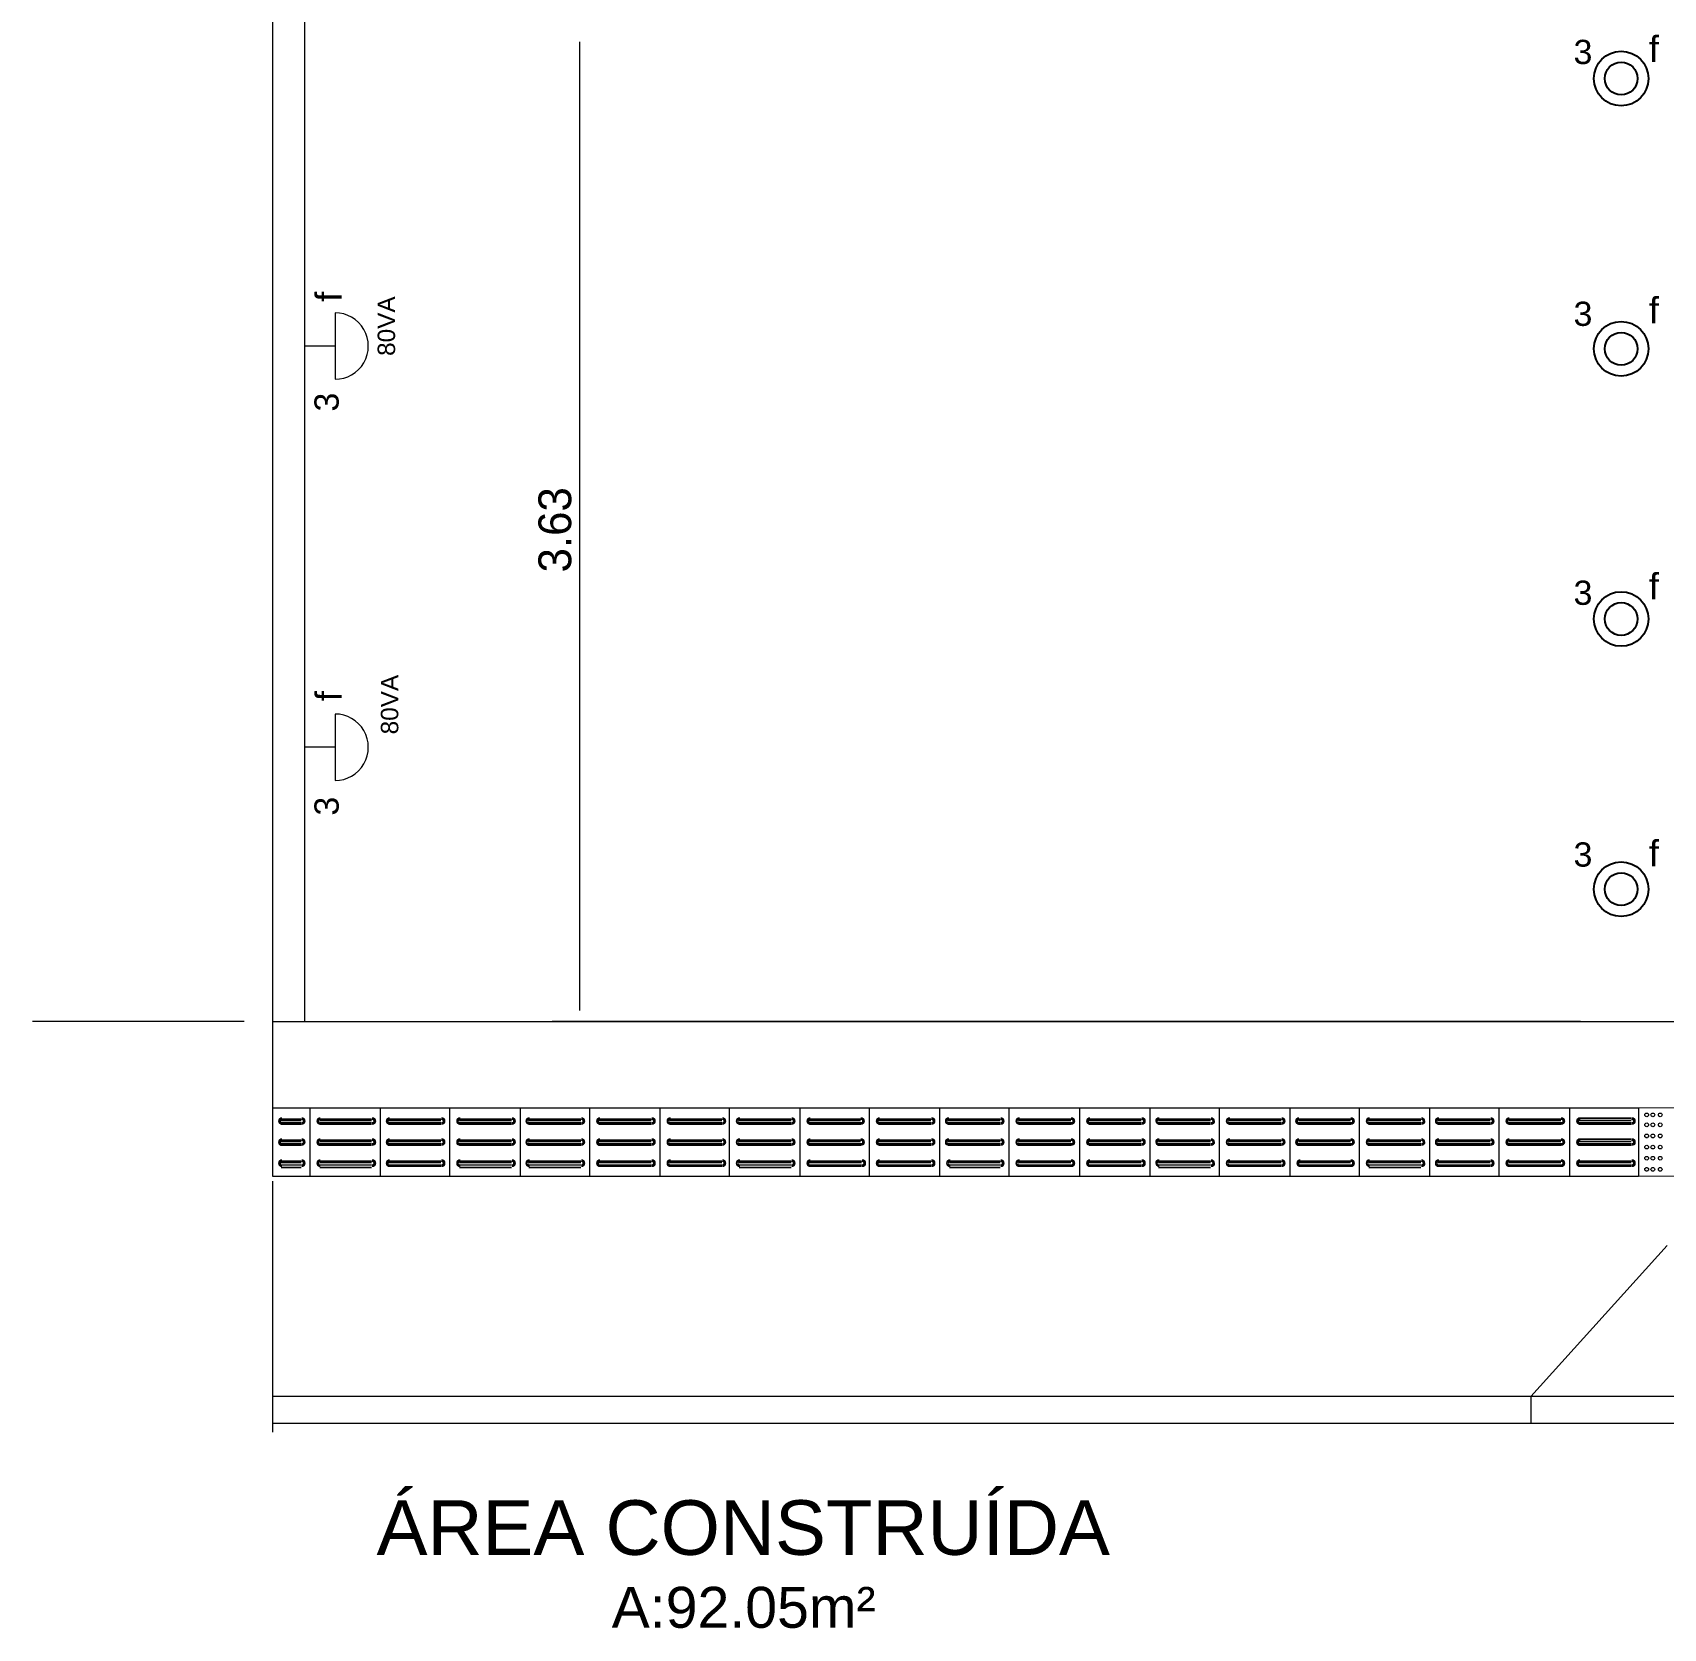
# Model space of a CAD drawing. Header units: millimetres. Extents: x 21 to 236, y 15 to 64.
# Drawn here: x 21.3 to 27.28, y 24.74 to 30.58 of the extents above; entities that cross this region are included whole.
import ezdxf

# ---------------------------------------------------------------- set-up
doc = ezdxf.new("R2010")
doc.units = ezdxf.units.MM
for name, color, linetype in [('EL - PONTOS DE ILUM', 4, 'Continuous'), ('LIE-CIR-ILUMINAÇÃO', 4, 'Continuous'), ("LIE-CIR-TAG'S", 7, 'Continuous'), ('PDF_Calçada', 210, 'Continuous'), ('PDF_Cota', 90, 'Continuous'), ('PDF_Sinalização', 1, 'Continuous'), ('PDF_Terreno', 7, 'Continuous'), ('PDF_Text', 70, 'Continuous')]:
    doc.layers.add(name, color=color, linetype=linetype)
doc.styles.add('ARIAL', font='arial.ttf')
doc.styles.add('PDF Arial', font='arial.ttf')
doc.styles.add('PDF Comic Sans MS', font='comic.ttf')
doc.styles.get("Standard").update_dxf_attribs({"font": 'arial.ttf'})

# ---------------------------------------------------------------- blocks, each defined once
blk = doc.blocks.new('*U12')
at = {"color": 4, "lineweight": 5}
for p, q in [((0, 0.1521), (0, -0.1521)), ((0, 0), (-0.1382, 0))]:
    blk.add_line(p, q, dxfattribs=at)
blk.add_arc((0.0004, 0), 0.1521, 269.844, 90.156, dxfattribs=at)
blk.add_attdef('C', (3010.8009, 1448.8614), '', height=0.15)

msp = doc.modelspace()

# ---------------------------------------------------------------- linework, layer by layer
at = {"layer": 'EL - PONTOS DE ILUM'}
for centre, radius in [((27.1215, 30.4163), 0.1), ((27.1215, 30.4163), 0.06), ((27.1215, 29.4263), 0.1), ((27.1215, 29.4263), 0.06), ((27.1215, 28.4363), 0.1), ((27.1215, 28.4363), 0.06), ((27.1215, 27.4463), 0.1), ((27.1215, 27.4463), 0.06)]:
    msp.add_circle(centre, radius, dxfattribs=at)
at = {"layer": 'PDF_Calçada', "lineweight": 0}
for points in [[(22.1817, 26.9615), (22.1817, 26.6442)], [(22.1817, 26.3768), (22.1817, 25.4567)], [(27.2898, 26.1411), (26.7912, 25.5882), (26.7912, 25.4885)]]:
    msp.add_lwpolyline(points, dxfattribs=at)
at = {"layer": 'PDF_Cota', "lineweight": 0}
for points in [[(23.3058, 30.5512), (23.3058, 27.0023)], [(22.0775, 26.9615), (21.3025, 26.9615)], [(22.2996, 26.9615), (32.0578, 26.9615)], [(26.9725, 26.9615), (23.2061, 26.9615)], [(32.1848, 25.5882), (22.1817, 25.5882)], [(32.1848, 25.4885), (22.1817, 25.4885)]]:
    msp.add_lwpolyline(points, dxfattribs=at)
at = {"layer": 'PDF_Sinalização', "color": 2, "lineweight": 0}
for points in [[(27.1855, 26.6442), (22.1817, 26.6442), (22.1817, 26.3949), (27.1855, 26.3949)], [(22.3177, 26.6442), (22.3177, 26.3949)], [(22.5761, 26.6442), (22.5761, 26.3949)], [(22.8299, 26.6442), (22.8299, 26.3949)], [(23.0882, 26.6442), (23.0882, 26.3949)], [(23.342, 26.6442), (23.342, 26.3949)], [(23.6004, 26.6442), (23.6004, 26.3949)], [(23.8542, 26.6442), (23.8542, 26.3949)], [(24.1126, 26.6442), (24.1126, 26.3949)], [(24.3664, 26.6442), (24.3664, 26.3949)], [(24.6247, 26.6442), (24.6247, 26.3949)], [(24.8785, 26.6442), (24.8785, 26.3949)], [(25.1369, 26.6442), (25.1369, 26.3949)], [(25.3952, 26.6442), (25.3952, 26.3949)], [(25.649, 26.6442), (25.649, 26.3949)], [(25.9074, 26.6442), (25.9074, 26.3949)], [(26.1612, 26.6442), (26.1612, 26.3949)], [(26.4195, 26.6442), (26.4195, 26.3949)], [(26.6734, 26.6442), (26.6734, 26.3949)], [(26.9317, 26.6442), (26.9317, 26.3949)], [(22.286, 26.5898), (22.2135, 26.5898)], [(22.5443, 26.5898), (22.354, 26.5898)], [(22.7982, 26.5898), (22.6078, 26.5898)], [(23.0565, 26.5898), (22.8661, 26.5898)], [(23.3103, 26.5898), (23.12, 26.5898)], [(23.5687, 26.5898), (23.3783, 26.5898)], [(23.827, 26.5898), (23.6366, 26.5898)], [(24.0808, 26.5898), (23.8905, 26.5898)], [(24.3346, 26.5898), (24.1488, 26.5898)], [(24.593, 26.5898), (24.4026, 26.5898)], [(24.8468, 26.5898), (24.6564, 26.5898)], [(25.1051, 26.5898), (24.9148, 26.5898)], [(25.3635, 26.5898), (25.1731, 26.5898)], [(25.6173, 26.5898), (25.4269, 26.5898)], [(25.8757, 26.5898), (25.6853, 26.5898)], [(26.1295, 26.5898), (25.9391, 26.5898)], [(26.3878, 26.5898), (26.1975, 26.5898)], [(26.6416, 26.5898), (26.4513, 26.5898)], [(26.9, 26.5898), (26.7096, 26.5898)], [(27.1583, 26.5898), (26.968, 26.5898)], [(22.286, 26.5128), (22.2135, 26.5128)], [(22.5443, 26.5128), (22.354, 26.5128)], [(22.7982, 26.5128), (22.6078, 26.5128)], [(23.0565, 26.5128), (22.8661, 26.5128)], [(23.3103, 26.5128), (23.12, 26.5128)], [(23.5687, 26.5128), (23.3783, 26.5128)], [(23.827, 26.5128), (23.6366, 26.5128)], [(24.0808, 26.5128), (23.8905, 26.5128)], [(24.3346, 26.5128), (24.1488, 26.5128)], [(24.593, 26.5128), (24.4026, 26.5128)], [(24.8468, 26.5128), (24.6564, 26.5128)], [(25.1051, 26.5128), (24.9148, 26.5128)], [(25.3635, 26.5128), (25.1731, 26.5128)], [(25.6173, 26.5128), (25.4269, 26.5128)], [(25.8757, 26.5128), (25.6853, 26.5128)], [(26.1295, 26.5128), (25.9391, 26.5128)], [(26.3878, 26.5128), (26.1975, 26.5128)], [(26.6416, 26.5128), (26.4513, 26.5128)], [(26.9, 26.5128), (26.7096, 26.5128)], [(27.1583, 26.5128), (26.968, 26.5128)], [(22.286, 26.4357), (22.2135, 26.4357)], [(22.5443, 26.4357), (22.354, 26.4357)], [(22.7982, 26.4357), (22.6078, 26.4357)], [(23.0565, 26.4357), (22.8661, 26.4357)], [(23.3103, 26.4357), (23.12, 26.4357)], [(23.5687, 26.4357), (23.3783, 26.4357)], [(23.827, 26.4357), (23.6366, 26.4357)], [(24.0808, 26.4357), (23.8905, 26.4357)], [(24.3392, 26.4357), (24.1488, 26.4357)], [(24.593, 26.4357), (24.4026, 26.4357)], [(24.8468, 26.4357), (24.661, 26.4357)], [(25.1051, 26.4357), (24.9148, 26.4357)], [(25.3635, 26.4357), (25.1731, 26.4357)], [(25.6173, 26.4357), (25.4269, 26.4357)], [(25.8757, 26.4357), (25.6853, 26.4357)], [(26.1295, 26.4357), (25.9436, 26.4357)], [(26.3878, 26.4357), (26.1975, 26.4357)], [(26.6416, 26.4357), (26.4513, 26.4357)], [(26.9, 26.4357), (26.7096, 26.4357)], [(27.1583, 26.4357), (26.968, 26.4357)]]:
    msp.add_lwpolyline(points, dxfattribs=at)
at = {"layer": 'PDF_Sinalização', "lineweight": 9}
msp.add_lwpolyline([(31.4369, 26.6578), (27.1855, 26.6442), (27.1855, 26.3949), (31.4369, 26.4085)], close=True, dxfattribs=at)
at = {"layer": 'PDF_Sinalização', "color": 2, "lineweight": 0}
for points in [[(22.2157, 26.608, 0.999999), (22.2158, 26.5853, -0.999999)], [(22.2883, 26.5853, 0.999999), (22.2882, 26.608, -0.999999)], [(22.2883, 26.5898, 0.999999), (22.2882, 26.6034, -0.999999)], [(22.3562, 26.608, 0.999999), (22.3563, 26.5853, -0.999999)], [(22.5466, 26.5853, 0.999999), (22.5466, 26.608, -0.999999)], [(22.5466, 26.5898, 0.999999), (22.5466, 26.6034, -0.999999)], [(22.61, 26.608, 0.999999), (22.6101, 26.5853, -0.999999)], [(22.8005, 26.5853, 0.999999), (22.8004, 26.608, -0.999999)], [(22.8004, 26.5898, 0.999999), (22.8004, 26.6034, -0.999999)], [(22.8684, 26.608, 0.999999), (22.8684, 26.5853, -0.999999)], [(23.0588, 26.5853, 0.999999), (23.0587, 26.608, -0.999999)], [(23.0588, 26.5898, 0.999999), (23.0587, 26.6034, -0.999999)], [(23.1222, 26.608, 0.999999), (23.1223, 26.5853, -0.999999)], [(23.3126, 26.5853, 0.999999), (23.3125, 26.608, -0.999999)], [(23.3126, 26.5898, 0.999999), (23.3126, 26.6034, -0.999999)], [(23.3805, 26.608, 0.999999), (23.3806, 26.5853, -0.999999)], [(23.571, 26.5853, 0.999999), (23.5709, 26.608, -0.999999)], [(23.571, 26.5898, 0.999999), (23.5709, 26.6034, -0.999999)], [(23.6389, 26.608, 0.999999), (23.639, 26.5853, -0.999999)], [(23.8293, 26.5853, 0.999999), (23.8292, 26.608, -0.999999)], [(23.8293, 26.5898, 0.999999), (23.8293, 26.6034, -0.999999)], [(23.8927, 26.608, 0.999999), (23.8928, 26.5853, -0.999999)], [(24.0831, 26.5853, 0.999999), (24.0831, 26.608, -0.999999)], [(24.0831, 26.5898, 0.999999), (24.0831, 26.6034, -0.999999)], [(24.151, 26.608, 0.999999), (24.1511, 26.5853, -0.999999)], [(24.3369, 26.5853, 0.999999), (24.3369, 26.608, -0.999999)], [(24.3369, 26.5898, 0.999999), (24.3369, 26.6034, -0.999999)], [(24.4049, 26.608, 0.999999), (24.4049, 26.5853, -0.999999)], [(24.5953, 26.5853, 0.999999), (24.5952, 26.608, -0.999999)], [(24.5953, 26.5898, 0.999999), (24.5952, 26.6034, -0.999999)], [(24.6587, 26.608, 0.999999), (24.6587, 26.5853, -0.999999)], [(24.8491, 26.5853, 0.999999), (24.849, 26.608, -0.999999)], [(24.8491, 26.5898, 0.999999), (24.849, 26.6034, -0.999999)], [(24.917, 26.608, 0.999999), (24.9171, 26.5853, -0.999999)], [(25.1074, 26.5853, 0.999999), (25.1074, 26.608, -0.999999)], [(25.1074, 26.5898, 0.999999), (25.1074, 26.6034, -0.999999)], [(25.1754, 26.608, 0.999999), (25.1754, 26.5853, -0.999999)], [(25.3658, 26.5853, 0.999999), (25.3657, 26.608, -0.999999)], [(25.3658, 26.5898, 0.999999), (25.3657, 26.6034, -0.999999)], [(25.4292, 26.608, 0.999999), (25.4293, 26.5853, -0.999999)], [(25.6196, 26.5853, 0.999999), (25.6195, 26.608, -0.999999)], [(25.6196, 26.5898, 0.999999), (25.6196, 26.6034, -0.999999)], [(25.6875, 26.608, 0.999999), (25.6876, 26.5853, -0.999999)], [(25.878, 26.5853, 0.999999), (25.8779, 26.608, -0.999999)], [(25.8779, 26.5898, 0.999999), (25.8779, 26.6034, -0.999999)], [(25.9413, 26.608, 0.999999), (25.9414, 26.5853, -0.999999)], [(26.1318, 26.5853, 0.999999), (26.1317, 26.608, -0.999999)], [(26.1318, 26.5898, 0.999999), (26.1317, 26.6034, -0.999999)], [(26.1997, 26.608, 0.999999), (26.1998, 26.5853, -0.999999)], [(26.3901, 26.5853, 0.999999), (26.39, 26.608, -0.999999)], [(26.3901, 26.5898, 0.999999), (26.3901, 26.6034, -0.999999)], [(26.4535, 26.608, 0.999999), (26.4536, 26.5853, -0.999999)], [(26.6439, 26.5853, 0.999999), (26.6439, 26.608, -0.999999)], [(26.6439, 26.5898, 0.999999), (26.6439, 26.6034, -0.999999)], [(26.7118, 26.608, 0.999999), (26.7119, 26.5853, -0.999999)], [(26.9023, 26.5853, 0.999999), (26.9022, 26.608, -0.999999)], [(26.9023, 26.5898, 0.999999), (26.9022, 26.6034, -0.999999)], [(26.9702, 26.608, 0.999999), (26.9703, 26.5853, -0.999999)], [(27.1606, 26.5853, 0.999999), (27.1606, 26.608, -0.999999)], [(27.1606, 26.5898, 0.999999), (27.1606, 26.6034, -0.999999)], [(22.2157, 26.5309, 0.999999), (22.2158, 26.5082, -0.999999)], [(22.2883, 26.5082, 0.999999), (22.2882, 26.5309, -0.999999)], [(22.2883, 26.5128, 0.999999), (22.2882, 26.5264, -0.999999)], [(22.3562, 26.5309, 0.999999), (22.3563, 26.5082, -0.999999)], [(22.5466, 26.5082, 0.999999), (22.5466, 26.5309, -0.999999)], [(22.5466, 26.5128, 0.999999), (22.5466, 26.5264, -0.999999)], [(22.61, 26.5309, 0.999999), (22.6101, 26.5082, -0.999999)], [(22.8005, 26.5082, 0.999999), (22.8004, 26.5309, -0.999999)], [(22.8004, 26.5128, 0.999999), (22.8004, 26.5264, -0.999999)], [(22.8684, 26.5309, 0.999999), (22.8684, 26.5082, -0.999999)], [(23.0588, 26.5082, 0.999999), (23.0587, 26.5309, -0.999999)], [(23.0588, 26.5128, 0.999999), (23.0587, 26.5264, -0.999999)], [(23.1222, 26.5309, 0.999999), (23.1223, 26.5082, -0.999999)], [(23.3126, 26.5082, 0.999999), (23.3125, 26.5309, -0.999999)], [(23.3126, 26.5128, 0.999999), (23.3126, 26.5264, -0.999999)], [(23.3805, 26.5309, 0.999999), (23.3806, 26.5082, -0.999999)], [(23.571, 26.5082, 0.999999), (23.5709, 26.5309, -0.999999)], [(23.571, 26.5128, 0.999999), (23.5709, 26.5264, -0.999999)], [(23.6389, 26.5309, 0.999999), (23.639, 26.5082, -0.999999)], [(23.8293, 26.5082, 0.999999), (23.8292, 26.5309, -0.999999)], [(23.8293, 26.5128, 0.999999), (23.8293, 26.5264, -0.999999)], [(23.8927, 26.5309, 0.999999), (23.8928, 26.5082, -0.999999)], [(24.0831, 26.5082, 0.999999), (24.0831, 26.5309, -0.999999)], [(24.0831, 26.5128, 0.999999), (24.0831, 26.5264, -0.999999)], [(24.151, 26.5309, 0.999999), (24.1511, 26.5082, -0.999999)], [(24.3369, 26.5082, 0.999999), (24.3369, 26.5309, -0.999999)], [(24.3369, 26.5128, 0.999999), (24.3369, 26.5264, -0.999999)], [(24.4049, 26.5309, 0.999999), (24.4049, 26.5082, -0.999999)], [(24.5953, 26.5082, 0.999999), (24.5952, 26.5309, -0.999999)], [(24.5953, 26.5128, 0.999999), (24.5952, 26.5264, -0.999999)], [(24.6587, 26.5309, 0.999999), (24.6587, 26.5082, -0.999999)], [(24.8491, 26.5082, 0.999999), (24.849, 26.5309, -0.999999)], [(24.8491, 26.5128, 0.999999), (24.849, 26.5264, -0.999999)], [(24.917, 26.5309, 0.999999), (24.9171, 26.5082, -0.999999)], [(25.1074, 26.5082, 0.999999), (25.1074, 26.5309, -0.999999)], [(25.1074, 26.5128, 0.999999), (25.1074, 26.5264, -0.999999)], [(25.1754, 26.5309, 0.999999), (25.1754, 26.5082, -0.999999)], [(25.3658, 26.5082, 0.999999), (25.3657, 26.5309, -0.999999)], [(25.3658, 26.5128, 0.999999), (25.3657, 26.5264, -0.999999)], [(25.4292, 26.5309, 0.999999), (25.4293, 26.5082, -0.999999)], [(25.6196, 26.5082, 0.999999), (25.6195, 26.5309, -0.999999)], [(25.6196, 26.5128, 0.999999), (25.6196, 26.5264, -0.999999)], [(25.6875, 26.5309, 0.999999), (25.6876, 26.5082, -0.999999)], [(25.878, 26.5082, 0.999999), (25.8779, 26.5309, -0.999999)], [(25.8779, 26.5128, 0.999999), (25.8779, 26.5264, -0.999999)], [(25.9413, 26.5309, 0.999999), (25.9414, 26.5082, -0.999999)], [(26.1318, 26.5082, 0.999999), (26.1317, 26.5309, -0.999999)], [(26.1318, 26.5128, 0.999999), (26.1317, 26.5264, -0.999999)], [(26.1997, 26.5309, 0.999999), (26.1998, 26.5082, -0.999999)], [(26.3901, 26.5082, 0.999999), (26.39, 26.5309, -0.999999)], [(26.3901, 26.5128, 0.999999), (26.3901, 26.5264, -0.999999)], [(26.4535, 26.5309, 0.999999), (26.4536, 26.5082, -0.999999)], [(26.6439, 26.5082, 0.999999), (26.6439, 26.5309, -0.999999)], [(26.6439, 26.5128, 0.999999), (26.6439, 26.5264, -0.999999)], [(26.7118, 26.5309, 0.999999), (26.7119, 26.5082, -0.999999)], [(26.9023, 26.5082, 0.999999), (26.9022, 26.5309, -0.999999)], [(26.9023, 26.5128, 0.999999), (26.9022, 26.5264, -0.999999)], [(26.9702, 26.5309, 0.999999), (26.9703, 26.5082, -0.999999)], [(27.1606, 26.5082, 0.999999), (27.1606, 26.5309, -0.999999)], [(27.1606, 26.5128, 0.999999), (27.1606, 26.5264, -0.999999)], [(22.2157, 26.4539, 0.999999), (22.2158, 26.4312, -0.999999)], [(22.2883, 26.4312, 0.999999), (22.2882, 26.4539, -0.999999)], [(22.2883, 26.4357, 0.999999), (22.2882, 26.4493, -0.999999)], [(22.3562, 26.4539, 0.999999), (22.3563, 26.4312, -0.999999)], [(22.5466, 26.4312, 0.999999), (22.5466, 26.4539, -0.999999)], [(22.5466, 26.4357, 0.999999), (22.5466, 26.4493, -0.999999)], [(22.61, 26.4539, 0.999999), (22.6101, 26.4312, -0.999999)], [(22.8005, 26.4312, 0.999999), (22.8004, 26.4539, -0.999999)], [(22.8004, 26.4357, 0.999999), (22.8004, 26.4493, -0.999999)], [(22.8684, 26.4539, 0.999999), (22.8684, 26.4312, -0.999999)], [(23.0588, 26.4312, 0.999999), (23.0587, 26.4539, -0.999999)], [(23.0588, 26.4357, 0.999999), (23.0587, 26.4493, -0.999999)], [(23.1222, 26.4539, 0.999999), (23.1223, 26.4312, -0.999999)], [(23.3126, 26.4312, 0.999999), (23.3125, 26.4539, -0.999999)], [(23.3126, 26.4357, 0.999999), (23.3126, 26.4493, -0.999999)], [(23.3805, 26.4539, 0.999999), (23.3806, 26.4312, -0.999999)], [(23.571, 26.4312, 0.999999), (23.5709, 26.4539, -0.999999)], [(23.571, 26.4357, 0.999999), (23.5709, 26.4493, -0.999999)], [(23.6389, 26.4539, 0.999999), (23.639, 26.4312, -0.999999)], [(23.8293, 26.4312, 0.999999), (23.8292, 26.4539, -0.999999)], [(23.8293, 26.4357, 0.999999), (23.8293, 26.4493, -0.999999)], [(23.8927, 26.4539, 0.999999), (23.8928, 26.4312, -0.999999)], [(24.0831, 26.4312, 0.999999), (24.0831, 26.4539, -0.999999)], [(24.0831, 26.4357, 0.999999), (24.0831, 26.4493, -0.999999)], [(24.151, 26.4539, 0.999999), (24.1511, 26.4312, -0.999999)], [(24.3415, 26.4312, 0.999999), (24.3414, 26.4539, -0.999999)], [(24.3415, 26.4357, 0.999999), (24.3414, 26.4493, -0.999999)], [(24.4049, 26.4539, 0.999999), (24.4049, 26.4312, -0.999999)], [(24.5953, 26.4312, 0.999999), (24.5952, 26.4539, -0.999999)], [(24.5953, 26.4357, 0.999999), (24.5952, 26.4493, -0.999999)], [(24.6632, 26.4539, 0.999999), (24.6633, 26.4312, -0.999999)], [(24.8491, 26.4312, 0.999999), (24.849, 26.4539, -0.999999)], [(24.8491, 26.4357, 0.999999), (24.849, 26.4493, -0.999999)], [(24.917, 26.4539, 0.999999), (24.9171, 26.4312, -0.999999)], [(25.1074, 26.4312, 0.999999), (25.1074, 26.4539, -0.999999)], [(25.1074, 26.4357, 0.999999), (25.1074, 26.4493, -0.999999)], [(25.1754, 26.4539, 0.999999), (25.1754, 26.4312, -0.999999)], [(25.3658, 26.4312, 0.999999), (25.3657, 26.4539, -0.999999)], [(25.3658, 26.4357, 0.999999), (25.3657, 26.4493, -0.999999)], [(25.4292, 26.4539, 0.999999), (25.4293, 26.4312, -0.999999)], [(25.6196, 26.4312, 0.999999), (25.6195, 26.4539, -0.999999)], [(25.6196, 26.4357, 0.999999), (25.6196, 26.4493, -0.999999)], [(25.6875, 26.4539, 0.999999), (25.6876, 26.4312, -0.999999)], [(25.878, 26.4312, 0.999999), (25.8779, 26.4539, -0.999999)], [(25.8779, 26.4357, 0.999999), (25.8779, 26.4493, -0.999999)], [(25.9459, 26.4539, 0.999999), (25.9459, 26.4312, -0.999999)], [(26.1318, 26.4312, 0.999999), (26.1317, 26.4539, -0.999999)], [(26.1318, 26.4357, 0.999999), (26.1317, 26.4493, -0.999999)], [(26.1997, 26.4539, 0.999999), (26.1998, 26.4312, -0.999999)], [(26.3901, 26.4312, 0.999999), (26.39, 26.4539, -0.999999)], [(26.3901, 26.4357, 0.999999), (26.3901, 26.4493, -0.999999)], [(26.4535, 26.4539, 0.999999), (26.4536, 26.4312, -0.999999)], [(26.6439, 26.4312, 0.999999), (26.6439, 26.4539, -0.999999)], [(26.6439, 26.4357, 0.999999), (26.6439, 26.4493, -0.999999)], [(26.7118, 26.4539, 0.999999), (26.7119, 26.4312, -0.999999)], [(26.9023, 26.4312, 0.999999), (26.9022, 26.4539, -0.999999)], [(26.9023, 26.4357, 0.999999), (26.9022, 26.4493, -0.999999)], [(26.9702, 26.4539, 0.999999), (26.9703, 26.4312, -0.999999)], [(27.1606, 26.4312, 0.999999), (27.1606, 26.4539, -0.999999)], [(27.1606, 26.4357, 0.999999), (27.1606, 26.4493, -0.999999)]]:
    msp.add_lwpolyline(points, format="xyb", close=True, dxfattribs=at)
for points in [[(22.2135, 26.6034), (22.286, 26.6034)], [(22.286, 26.5989), (22.2135, 26.5989)], [(22.286, 26.5853), (22.2135, 26.5853)], [(22.354, 26.6034), (22.5443, 26.6034)], [(22.5443, 26.5989), (22.354, 26.5989)], [(22.5443, 26.5853), (22.354, 26.5853)], [(22.6078, 26.6034), (22.7982, 26.6034)], [(22.7982, 26.5989), (22.6078, 26.5989)], [(22.7982, 26.5853), (22.6078, 26.5853)], [(22.8661, 26.6034), (23.0565, 26.6034)], [(23.0565, 26.5989), (22.8661, 26.5989)], [(23.0565, 26.5853), (22.8661, 26.5853)], [(23.12, 26.6034), (23.3103, 26.6034)], [(23.3103, 26.5989), (23.12, 26.5989)], [(23.3103, 26.5853), (23.12, 26.5853)], [(23.3783, 26.6034), (23.5687, 26.6034)], [(23.5687, 26.5989), (23.3783, 26.5989)], [(23.5687, 26.5853), (23.3783, 26.5853)], [(23.6366, 26.6034), (23.827, 26.6034)], [(23.827, 26.5989), (23.6366, 26.5989)], [(23.827, 26.5853), (23.6366, 26.5853)], [(23.8905, 26.6034), (24.0808, 26.6034)], [(24.0808, 26.5989), (23.8905, 26.5989)], [(24.0808, 26.5853), (23.8905, 26.5853)], [(24.1488, 26.6034), (24.3346, 26.6034)], [(24.3346, 26.5989), (24.1488, 26.5989)], [(24.3346, 26.5853), (24.1488, 26.5853)], [(24.4026, 26.6034), (24.593, 26.6034)], [(24.593, 26.5989), (24.4026, 26.5989)], [(24.593, 26.5853), (24.4026, 26.5853)], [(24.6564, 26.6034), (24.8468, 26.6034)], [(24.8468, 26.5989), (24.6564, 26.5989)], [(24.8468, 26.5853), (24.6564, 26.5853)], [(24.9148, 26.6034), (25.1051, 26.6034)], [(25.1051, 26.5989), (24.9148, 26.5989)], [(25.1051, 26.5853), (24.9148, 26.5853)], [(25.1731, 26.6034), (25.3635, 26.6034)], [(25.3635, 26.5989), (25.1731, 26.5989)], [(25.3635, 26.5853), (25.1731, 26.5853)], [(25.4269, 26.6034), (25.6173, 26.6034)], [(25.6173, 26.5989), (25.4269, 26.5989)], [(25.6173, 26.5853), (25.4269, 26.5853)], [(25.6853, 26.6034), (25.8757, 26.6034)], [(25.8757, 26.5989), (25.6853, 26.5989)], [(25.8757, 26.5853), (25.6853, 26.5853)], [(25.9391, 26.6034), (26.1295, 26.6034)], [(26.1295, 26.5989), (25.9391, 26.5989)], [(26.1295, 26.5853), (25.9391, 26.5853)], [(26.1975, 26.6034), (26.3878, 26.6034)], [(26.3878, 26.5989), (26.1975, 26.5989)], [(26.3878, 26.5853), (26.1975, 26.5853)], [(26.4513, 26.6034), (26.6416, 26.6034)], [(26.6416, 26.5989), (26.4513, 26.5989)], [(26.6416, 26.5853), (26.4513, 26.5853)], [(26.7096, 26.6034), (26.9, 26.6034)], [(26.9, 26.5989), (26.7096, 26.5989)], [(26.9, 26.5853), (26.7096, 26.5853)], [(26.968, 26.608), (27.1583, 26.608)], [(27.1583, 26.5989), (26.968, 26.5989)], [(27.1583, 26.5853), (26.968, 26.5853)], [(22.2135, 26.5264), (22.286, 26.5264)], [(22.354, 26.5264), (22.5443, 26.5264)], [(22.6078, 26.5264), (22.7982, 26.5264)], [(22.8661, 26.5264), (23.0565, 26.5264)], [(23.12, 26.5264), (23.3103, 26.5264)], [(23.3783, 26.5264), (23.5687, 26.5264)], [(23.6366, 26.5264), (23.827, 26.5264)], [(23.8905, 26.5264), (24.0808, 26.5264)], [(24.1488, 26.5264), (24.3346, 26.5264)], [(24.4026, 26.5264), (24.593, 26.5264)], [(24.6564, 26.5264), (24.8468, 26.5264)], [(24.9148, 26.5264), (25.1051, 26.5264)], [(25.1731, 26.5264), (25.3635, 26.5264)], [(25.4269, 26.5264), (25.6173, 26.5264)], [(25.6853, 26.5264), (25.8757, 26.5264)], [(25.9391, 26.5264), (26.1295, 26.5264)], [(26.1975, 26.5264), (26.3878, 26.5264)], [(26.4513, 26.5264), (26.6416, 26.5264)], [(26.7096, 26.5264), (26.9, 26.5264)], [(26.968, 26.5309), (27.1583, 26.5309)], [(22.286, 26.5218), (22.2135, 26.5218)], [(22.286, 26.5082), (22.2135, 26.5082)], [(22.5443, 26.5218), (22.354, 26.5218)], [(22.5443, 26.5082), (22.354, 26.5082)], [(22.7982, 26.5218), (22.6078, 26.5218)], [(22.7982, 26.5082), (22.6078, 26.5082)], [(23.0565, 26.5218), (22.8661, 26.5218)], [(23.0565, 26.5082), (22.8661, 26.5082)], [(23.3103, 26.5218), (23.12, 26.5218)], [(23.3103, 26.5082), (23.12, 26.5082)], [(23.5687, 26.5218), (23.3783, 26.5218)], [(23.5687, 26.5082), (23.3783, 26.5082)], [(23.827, 26.5218), (23.6366, 26.5218)], [(23.827, 26.5082), (23.6366, 26.5082)], [(24.0808, 26.5218), (23.8905, 26.5218)], [(24.0808, 26.5082), (23.8905, 26.5082)], [(24.3346, 26.5218), (24.1488, 26.5218)], [(24.3346, 26.5082), (24.1488, 26.5082)], [(24.593, 26.5218), (24.4026, 26.5218)], [(24.593, 26.5082), (24.4026, 26.5082)], [(24.8468, 26.5218), (24.6564, 26.5218)], [(24.8468, 26.5082), (24.6564, 26.5082)], [(25.1051, 26.5218), (24.9148, 26.5218)], [(25.1051, 26.5082), (24.9148, 26.5082)], [(25.3635, 26.5218), (25.1731, 26.5218)], [(25.3635, 26.5082), (25.1731, 26.5082)], [(25.6173, 26.5218), (25.4269, 26.5218)], [(25.6173, 26.5082), (25.4269, 26.5082)], [(25.8757, 26.5218), (25.6853, 26.5218)], [(25.8757, 26.5082), (25.6853, 26.5082)], [(26.1295, 26.5218), (25.9391, 26.5218)], [(26.1295, 26.5082), (25.9391, 26.5082)], [(26.3878, 26.5218), (26.1975, 26.5218)], [(26.3878, 26.5082), (26.1975, 26.5082)], [(26.6416, 26.5218), (26.4513, 26.5218)], [(26.6416, 26.5082), (26.4513, 26.5082)], [(26.9, 26.5218), (26.7096, 26.5218)], [(26.9, 26.5082), (26.7096, 26.5082)], [(27.1583, 26.5218), (26.968, 26.5218)], [(27.1583, 26.5082), (26.968, 26.5082)], [(22.2135, 26.4493), (22.286, 26.4493)], [(22.286, 26.4448), (22.2135, 26.4448)], [(22.286, 26.4267), (22.2135, 26.4267)], [(22.354, 26.4493), (22.5443, 26.4493)], [(22.5443, 26.4448), (22.354, 26.4448)], [(22.5443, 26.4267), (22.354, 26.4267)], [(22.6078, 26.4493), (22.7982, 26.4493)], [(22.7982, 26.4448), (22.6078, 26.4448)], [(22.7982, 26.4312), (22.6078, 26.4312)], [(22.8661, 26.4493), (23.0565, 26.4493)], [(23.0565, 26.4448), (22.8661, 26.4448)], [(23.0565, 26.4267), (22.8661, 26.4267)], [(23.12, 26.4493), (23.3103, 26.4493)], [(23.3103, 26.4448), (23.12, 26.4448)], [(23.3103, 26.4267), (23.12, 26.4267)], [(23.3783, 26.4493), (23.5687, 26.4493)], [(23.5687, 26.4448), (23.3783, 26.4448)], [(23.5687, 26.4312), (23.3783, 26.4312)], [(23.6366, 26.4493), (23.827, 26.4493)], [(23.827, 26.4448), (23.6366, 26.4448)], [(23.827, 26.4312), (23.6366, 26.4312)], [(23.8905, 26.4493), (24.0808, 26.4493)], [(24.0808, 26.4448), (23.8905, 26.4448)], [(24.0808, 26.4267), (23.8905, 26.4267)], [(24.1488, 26.4493), (24.3392, 26.4493)], [(24.3392, 26.4448), (24.1488, 26.4448)], [(24.3392, 26.4312), (24.1488, 26.4312)], [(24.4026, 26.4493), (24.593, 26.4493)], [(24.593, 26.4448), (24.4026, 26.4448)], [(24.593, 26.4312), (24.4026, 26.4312)], [(24.661, 26.4493), (24.8468, 26.4493)], [(24.8468, 26.4448), (24.661, 26.4448)], [(24.8468, 26.4267), (24.661, 26.4267)], [(24.9148, 26.4493), (25.1051, 26.4493)], [(25.1051, 26.4448), (24.9148, 26.4448)], [(25.1051, 26.4312), (24.9148, 26.4312)], [(25.1731, 26.4493), (25.3635, 26.4493)], [(25.3635, 26.4448), (25.1731, 26.4448)], [(25.3635, 26.4312), (25.1731, 26.4312)], [(25.4269, 26.4493), (25.6173, 26.4493)], [(25.6173, 26.4448), (25.4269, 26.4448)], [(25.6173, 26.4267), (25.4269, 26.4267)], [(25.6853, 26.4493), (25.8757, 26.4493)], [(25.8757, 26.4448), (25.6853, 26.4448)], [(25.8757, 26.4312), (25.6853, 26.4312)], [(25.9436, 26.4493), (26.1295, 26.4493)], [(26.1295, 26.4448), (25.9436, 26.4448)], [(26.1295, 26.4312), (25.9436, 26.4312)], [(26.1975, 26.4493), (26.3878, 26.4493)], [(26.3878, 26.4448), (26.1975, 26.4448)], [(26.3878, 26.4267), (26.1975, 26.4267)], [(26.4513, 26.4493), (26.6416, 26.4493)], [(26.6416, 26.4448), (26.4513, 26.4448)], [(26.6416, 26.4312), (26.4513, 26.4312)], [(26.7096, 26.4493), (26.9, 26.4493)], [(26.9, 26.4448), (26.7096, 26.4448)], [(26.9, 26.4312), (26.7096, 26.4312)], [(26.968, 26.4493), (27.1583, 26.4493)], [(27.1583, 26.4448), (26.968, 26.4448)], [(27.1583, 26.4312), (26.968, 26.4312)]]:
    msp.add_lwpolyline(points, close=True, dxfattribs=at)
at = {"layer": 'PDF_Sinalização', "lineweight": 9}
for points in [[(27.2127, 26.617), (27.2127, 26.617)], [(27.2354, 26.617), (27.2354, 26.617)], [(27.2626, 26.617), (27.2626, 26.617)], [(27.2127, 26.5808), (27.2127, 26.5808)], [(27.2127, 26.54), (27.2127, 26.54)], [(27.2354, 26.5808), (27.2354, 26.5808)], [(27.2354, 26.54), (27.2354, 26.54)], [(27.2626, 26.5808), (27.2626, 26.5808)], [(27.2626, 26.54), (27.2626, 26.54)], [(27.2127, 26.4992), (27.2127, 26.4992)], [(27.2354, 26.4992), (27.2354, 26.4992)], [(27.2626, 26.4992), (27.2626, 26.4992)], [(27.2127, 26.4584), (27.2127, 26.4584)], [(27.2127, 26.4176), (27.2127, 26.4176)], [(27.2354, 26.4584), (27.2354, 26.4584)], [(27.2354, 26.4176), (27.2354, 26.4176)], [(27.2626, 26.4584), (27.2626, 26.4584)], [(27.2626, 26.4176), (27.2626, 26.4176)]]:
    msp.add_lwpolyline(points, dxfattribs=at)
for centre in [(27.215, 26.6193), (27.215, 26.583), (27.2376, 26.6193), (27.2376, 26.583), (27.2648, 26.6193), (27.2648, 26.583), (27.215, 26.5422), (27.2376, 26.5422), (27.2648, 26.5422), (27.215, 26.5015), (27.215, 26.4607), (27.2376, 26.5015), (27.2376, 26.4607), (27.2648, 26.5015), (27.2648, 26.4607), (27.215, 26.4199), (27.2376, 26.4199), (27.2648, 26.4199)]:
    msp.add_circle(centre, 0.0068, dxfattribs=at)
at = {"layer": 'PDF_Sinalização', "color": 2, "lineweight": 0}
for centre in [(22.2157, 26.5966), (22.3562, 26.5966), (22.6101, 26.5966), (22.8684, 26.5966), (23.1222, 26.5966), (23.3806, 26.5966), (23.6389, 26.5966), (23.8927, 26.5966), (24.1511, 26.5966), (24.4049, 26.5966), (24.6587, 26.5966), (24.9171, 26.5966), (25.1754, 26.5966), (25.4292, 26.5966), (25.6876, 26.5966), (25.9414, 26.5966), (26.1997, 26.5966), (26.4535, 26.5966), (26.7119, 26.5966), (26.9702, 26.5966), (22.2157, 26.5196), (22.3562, 26.5196), (22.6101, 26.5196), (22.8684, 26.5196), (23.1222, 26.5196), (23.3806, 26.5196), (23.6389, 26.5196), (23.8927, 26.5196), (24.1511, 26.5196), (24.4049, 26.5196), (24.6587, 26.5196), (24.9171, 26.5196), (25.1754, 26.5196), (25.4292, 26.5196), (25.6876, 26.5196), (25.9414, 26.5196), (26.1997, 26.5196), (26.4535, 26.5196), (26.7119, 26.5196), (26.9702, 26.5196), (22.2157, 26.4425), (22.3562, 26.4425), (22.6101, 26.4425), (22.8684, 26.4425), (23.1222, 26.4425), (23.3806, 26.4425), (23.6389, 26.4425), (23.8927, 26.4425), (24.1511, 26.4425), (24.4049, 26.4425), (24.6632, 26.4425), (24.9171, 26.4425), (25.1754, 26.4425), (25.4292, 26.4425), (25.6876, 26.4425), (25.9459, 26.4425), (26.1997, 26.4425), (26.4535, 26.4425), (26.7119, 26.4425), (26.9702, 26.4425)]:
    msp.add_arc(centre, 0.0068, 90.18686, 270.18671, dxfattribs=at)
at = {"layer": 'PDF_Terreno', "lineweight": 9}
msp.add_lwpolyline([(22.2996, 26.9615), (22.2996, 51.8489), (32.0578, 51.8489), (32.0578, 35.0971), (32.0578, 26.9615), (32.1802, 26.9615), (32.1802, 51.9713), (22.1817, 51.9713), (22.1817, 26.9615), (22.2996, 26.9615), (22.2996, 32.704)], dxfattribs=at)

# ---------------------------------------------------------------- block references
at = {"layer": 'EL - PONTOS DE ILUM', "color": 0, "xscale": 0.8, "yscale": 0.8, "zscale": 0.8}
for p in [(22.4102, 29.4363), (22.4102, 27.9663)]:
    msp.add_blockref('*U12', p, dxfattribs=at)

# ---------------------------------------------------------------- texts
at = {"layer": 'EL - PONTOS DE ILUM', "color": 0, "style": 'ARIAL'}
for p in [(22.6302, 29.4001), (22.642, 28.0136)]:
    msp.add_text('80VA', height=0.06386, rotation=90, dxfattribs=at).set_placement(p)
at = {"layer": 'LIE-CIR-ILUMINAÇÃO', "color": 0, "style": 'ARIAL'}
for p in [(26.9471, 30.4694), (26.9471, 29.5101), (26.9471, 28.4881), (26.9471, 27.529)]:
    msp.add_text('3', height=0.0888, dxfattribs=at).set_placement(p)
for p in [(22.4236, 29.1964), (22.4236, 27.716)]:
    msp.add_text('3', height=0.0888, rotation=90, dxfattribs=at).set_placement(p)
at = {"layer": "LIE-CIR-TAG'S", "color": 0, "style": 'ARIAL'}
for p in [(27.2227, 30.4767), (27.2227, 29.5194), (27.2227, 28.5083), (27.2227, 27.5297)]:
    msp.add_text('f', height=0.0957, dxfattribs=at).set_placement(p)
for p in [(22.435, 29.5981), (22.435, 28.1348)]:
    msp.add_text('f', height=0.0957, rotation=90, dxfattribs=at).set_placement(p)
at = {"layer": 'PDF_Text', "insert": (23.2771, 28.6068), "char_height": 0.12003, "attachment_point": 7, "rotation": 90, "style": 'PDF Comic Sans MS'}
msp.add_mtext('3.63', dxfattribs=at)
at = {"layer": 'PDF_Text', "attachment_point": 7, "style": 'PDF Arial'}
for s, insert, char_height in [('ÁREA CONSTRUÍDA', (22.5625, 25.0046), 0.200049), ('A:92.05m²', (23.4236, 24.7381), 0.15003)]:
    msp.add_mtext(s, dxfattribs=dict(at, insert=insert, char_height=char_height))

doc.saveas('drawing.dxf')
